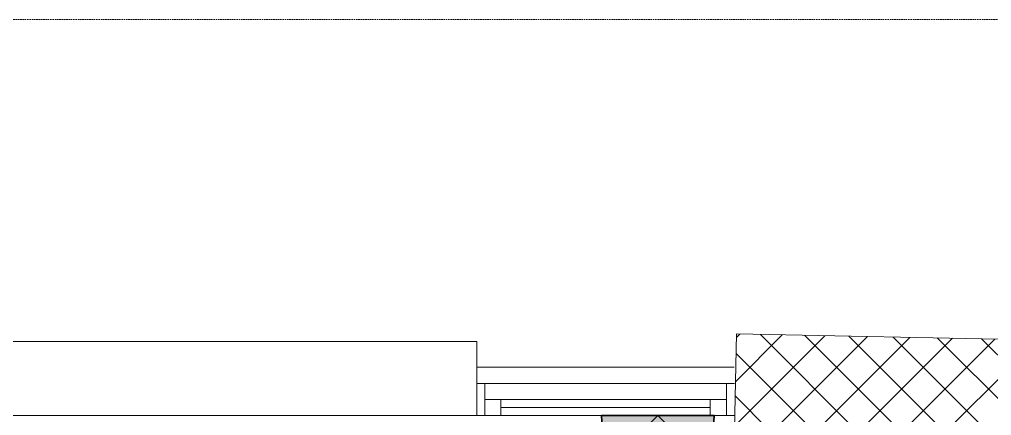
# Model space of a CAD drawing. Extents: x -178977 to 231842, y -29287 to 19916.
# Drawn here: x 10187 to 13206, y 8610 to 9840 of the extents above; entities that cross this region are included whole.
import ezdxf
from ezdxf.enums import TextEntityAlignment as Align

# ---------------------------------------------------------------- set-up
doc = ezdxf.new("R2010")
doc.units = 0
doc.header["$LTSCALE"] = 0.25
doc.linetypes.add('01-First Floor-FUR$0$HIDDEN', pattern=[9.525, 6.35, -3.175])
doc.linetypes.add('DASHDOT', pattern=[25.4, 12.7, -6.35, 0, -6.35])
for name, color, linetype, lineweight in [('01-First Floor-FUR$0$Aluminum', 251, 'Continuous', 5), ('01-First Floor-FUR$0$C-HYDR-CTCH', 251, 'Continuous', 5), ('01-First Floor-FUR$0$Hatch', 252, 'Continuous', 5), ('01-First Floor-FUR$0$Proj', 251, 'Continuous', 5), ('01-First Floor-FUR$0$Walls', 251, 'Continuous', 5), ('E-LITE-CLNG-CNDT', 6, 'DASHDOT', 35), ('E-LITE-EXIT-NUMB', 6, 'Continuous', 25), ('E-POWR-WALL @ 100', 4, 'Continuous', 35)]:
    doc.layers.add(name, color=color, linetype=linetype, lineweight=lineweight)
doc.styles.add('DC_SIMPLEX', font='SIMPLEX.shx', dxfattribs={"width": 0.7})

# ---------------------------------------------------------------- blocks, each defined once
blk = doc.blocks.new('01-First Floor-FUR')
at = {"layer": '01-First Floor-FUR$0$Hatch'}
h = blk.add_hatch(dxfattribs=at)
h.set_pattern_fill('ANSI37', color=256, scale=30)
h.set_pattern_definition([(45, (-1823.345, -13062.25), (-67.35192, 67.35192), []), (135, (-1823.345, -13062.25), (-67.35192, -67.35192), [])])
h.paths.add_polyline_path([(49129.3, 8855.6), (48525.4, 8847.5), (48529.3, 8559.1), (49133.2, 8567.2)])
h.paths.add_polyline_path([(41968.6, 8847.9), (41385, 8842.5), (41365.1, 8551.1), (41948.6, 8556.5)])
h.paths.add_polyline_path([(27591.6, 8840.5), (26992.5, 8836.4), (26986.8, 8543.4), (27585.9, 8547.5)])
h.paths.add_polyline_path([(34776.8, 8842.7), (34175.6, 8835.2), (34167.4, 8549.5), (34768.6, 8557)])
h.paths.add_polyline_path([(20372.4, 8849.8), (19765.9, 8827.9), (19780.4, 8535.4), (20386.9, 8557.2)])
h.paths.add_polyline_path([(13635.8, 8839.4), (12413.8, 8863.3), (12407.4, 8567.2), (13629.3, 8543.3)])
h.paths.add_polyline_path([(13649.8, 1639.3), (12434.8, 1623.6), (12421.4, 1331.2), (13636.4, 1346.9)])
h.paths.add_polyline_path([(13623.8, -5553.9), (12420.7, -5569.8), (12415, -5862.9), (13618.1, -5846.9)])
h.paths.add_polyline_path([(13642.3, -12752.6), (12445.6, -12764), (12448.4, -13058.5), (13645.1, -13047)])
h.paths.add_polyline_path([(6007.3, -12750.5), (5403.7, -12754.2), (5414.4, -13039.6), (6017.9, -13035.9)])
h.paths.add_polyline_path([(5991.8, -5552.5), (5395, -5550.9), (5394.9, -5852.1), (5991.7, -5853.6)])
h.paths.add_polyline_path([(6001.7, 1637.1), (5382.4, 1638.3), (5371.8, 1335.4), (5991.1, 1334.1)])
h.paths.add_polyline_path([(5978.4, 8816.5), (5377.7, 8830.9), (5374.1, 8541.3), (5974.8, 8526.8)])
h.paths.add_polyline_path([(-1220.7, 8814.6), (-1823.3, 8837.3), (-1821.5, 8549), (-1218.8, 8526.3)])
h.paths.add_polyline_path([(-1213, -5563.7), (-1815, -5570.7), (-1811.6, -5862.3), (-1209.6, -5855.3)])
h.paths.add_polyline_path([(-1195.5, -12758.3), (-1793.9, -12759.3), (-1789, -13060), (-1190.6, -13059)])
h.paths.add_polyline_path([(20391.2, -12745), (19785.5, -12758), (19791.3, -13059.2), (20396.9, -13046.2)])
h.paths.add_polyline_path([(20384.7, -5552.6), (19790.3, -5570.1), (19792.4, -5866.7), (20386.8, -5849.1)])
h.paths.add_polyline_path([(20376, 1655.5), (19777, 1647.8), (19781.1, 1347.6), (20380, 1355.3)])
h.paths.add_polyline_path([(27576.3, 1640.2), (26974.4, 1644.9), (26978.6, 1352.8), (27580.6, 1348.1)])
h.paths.add_polyline_path([(27580.1, -5542.5), (26976.2, -5560), (26989.7, -5860.1), (27589.8, -5839.1)])
h.paths.add_polyline_path([(27596.2, -12758.5), (26992.3, -12751.9), (26990, -13037.6), (27593.8, -13044.2)])
h.paths.add_polyline_path([(34794.7, -12748), (34197.4, -12762.6), (34206.4, -13062.3), (34803.7, -13047.7)])
h.paths.add_polyline_path([(34787.4, -5559.7), (34186.1, -5557.7), (34187.2, -5855), (34788.5, -5856.9)])
h.paths.add_polyline_path([(34750.9, 1644.2), (34170.1, 1648.9), (34189.8, 1359), (34770.6, 1354.3)])
h.paths.add_polyline_path([(41954.3, 1643.4), (41356.7, 1657.2), (41358.7, 1365.3), (41956.3, 1351.5)])
h.paths.add_polyline_path([(41955.3, -5555.1), (41386.9, -5562.7), (41388.7, -5856.9), (41957.1, -5849.3)])
h.paths.add_polyline_path([(41992.3, -12752.3), (41387.1, -12754.9), (41388.4, -13059.5), (41993.7, -13056.8)])
h.paths.add_polyline_path([(49166.6, -12752.8), (48578.6, -12736.7), (48565.4, -13043.9), (49153.3, -13060)])
h.paths.add_polyline_path([(49150.8, -5553.4), (48547.6, -5552.3), (48545.6, -5848.8), (49148.8, -5849.9)])
at = {"layer": '01-First Floor-FUR$0$Aluminum'}
for p, q in [((12407.4, 8710, 0), (11607.4, 8710, 0)), ((11632.4, 8710, 0), (11632.4, 8610, 0)), ((12382.4, 8710, 0), (12382.4, 8610, 0)), ((12382.4, 8660, 0), (11632.4, 8660, 0)), ((11682.4, 8660, 0), (11682.4, 8610, 0)), ((11682.4, 8635, 0), (12332.4, 8635, 0)), ((12332.4, 8660, 0), (12332.4, 8610, 0)), ((12407.4, 8610, 0), (11607.4, 8610, 0))]:
    blk.add_line(p, q, dxfattribs=at)
at = {"layer": '01-First Floor-FUR$0$C-HYDR-CTCH', "elevation": 0, "flags": 128}
blk.add_lwpolyline([(13629.3, 8543.3), (13635.8, 8839.4), (12413.8, 8863.3), (12407.4, 8567.2), (13629.3, 8543.3)], dxfattribs=at)
at = {"layer": '01-First Floor-FUR$0$Proj', "linetype": '01-First Floor-FUR$0$HIDDEN'}
blk.add_line((11607.4, 8760, 0), (12407.4, 8760, 0), dxfattribs=at)
at = {"layer": '01-First Floor-FUR$0$Proj', "linetype": '01-First Floor-FUR$0$HIDDEN', "ltscale": 3}
blk.add_lwpolyline([(48606, 9840), (-2814, 9840), (-2814, -14060), (48606, -14060)], dxfattribs=at)
blk.add_lwpolyline([(48606, 9840), (-2814, 9840), (-2814, -14060), (48606, -14060)], dxfattribs=at)
at = {"layer": '01-First Floor-FUR$0$Walls'}
for p, q in [((9862.5, 8840), (11607.4, 8840, 0)), ((11607.4, 8840, 0), (11607.4, 8610, 0)), ((9862.5, 8610), (11607.4, 8610, 0))]:
    blk.add_line(p, q, dxfattribs=at)
blk = doc.blocks.new('*U198')
h = blk.add_hatch(color=253)
edge = h.paths.add_edge_path()
edge.add_line((0, 1.75), (0, -1.75))
edge.add_arc((0, 0), 1.75, 90, 270, ccw=False)
for p, q in [((-1.677, 0.5), (-3.211, 0.5)), ((-1.677, -0.5), (-3.211, -0.5))]:
    blk.add_line(p, q)
blk.add_lwpolyline([(0, 1.75, 1), (0, -1.75)], format="xyb", close=True)
at = {"layer": 'Defpoints'}
for p, q in [((-2.475, 2.475), (0, 0)), ((-0.758, -2.475), (-0.758, 2.475)), ((-2.475, -2.475), (0, 0))]:
    blk.add_line(p, q, dxfattribs=at)
at = {"layer": 'E-LITE-EXIT-NUMB', "style": 'DC_SIMPLEX', "width": 0.7, "flags": 8}
blk.add_attdef('TYPE', text='', height=2, rotation=360, dxfattribs=at).set_placement((-2.682, 5.238), align=Align.RIGHT)
blk.add_attdef('CIRCUIT', (2.682, 5.238), '', height=2, rotation=360, dxfattribs=at)

msp = doc.modelspace()

# ---------------------------------------------------------------- block references
at = {"layer": 'E-LITE-CLNG-CNDT'}
msp.add_blockref('01-First Floor-FUR', (0, 0), dxfattribs=at)
at = {"layer": 'E-POWR-WALL @ 100', "xscale": 100, "yscale": 100, "zscale": 100, "rotation": 89.99999999999999}
msp.add_blockref('*U198', (12169.5, 8610, 0), dxfattribs=at)

doc.saveas('drawing.dxf')
